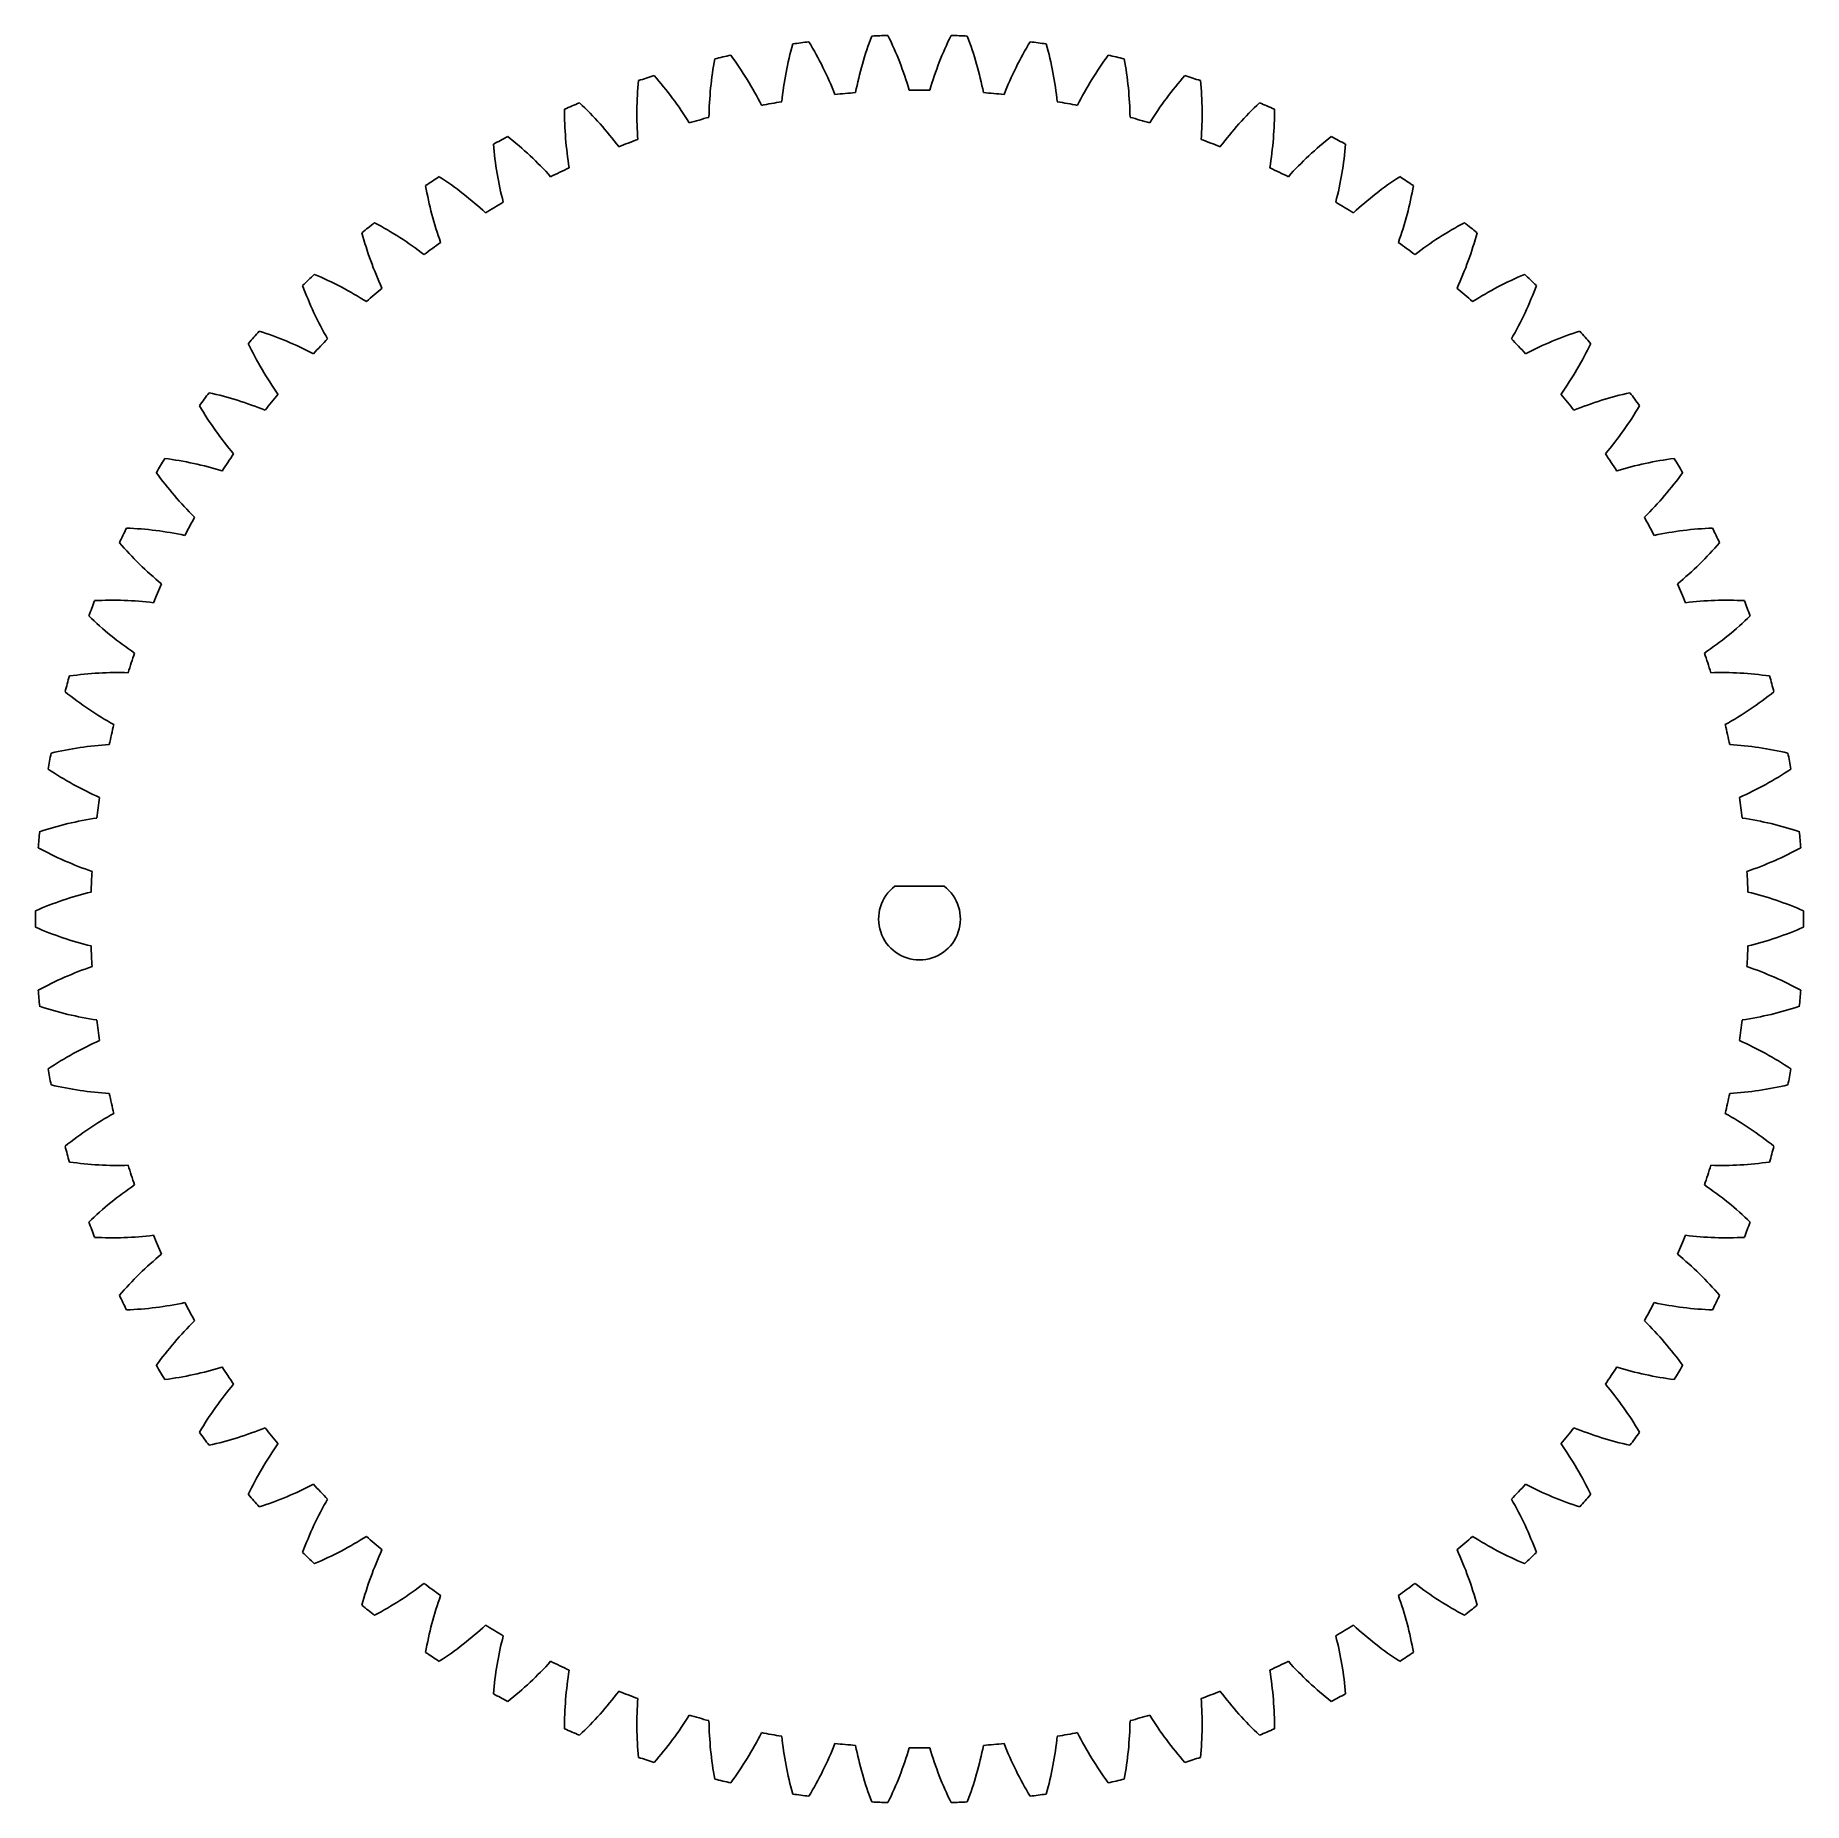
# Model space of a CAD drawing. Header units: millimetres. Extents: x -54 to 54, y -54 to 54.
import ezdxf

# ---------------------------------------------------------------- set-up
doc = ezdxf.new("R2010")
doc.units = ezdxf.units.MM

msp = doc.modelspace()

# ---------------------------------------------------------------- linework, layer by layer
at = {"color": 7, "linetype": 'Continuous', "lineweight": 25}
msp.add_line((-1.5, 2), (1.5, 2), dxfattribs=at)
for centre, radius, start, end in [((12.47, 47.73), 21, 164.223, 174.0231), ((0, 0), 54, 97.1864, 98.2422), ((-24.72, 42.7), 21, 21.4055, 31.2055), ((16.7, 46.42), 21, 159.0802, 168.8802), ((0, 0), 54, 92.0436, 93.0993), ((-20.79, 44.74), 21, 16.2626, 26.0627), ((20.79, 44.74), 21, 153.9373, 163.7374), ((0, 0), 54, 86.9007, 87.9564), ((-16.7, 46.42), 21, 11.1198, 20.9198), ((24.72, 42.7), 21, 148.7945, 158.5945), ((0, 0), 54, 81.7578, 82.8136), ((-12.47, 47.73), 21, 5.9769, 15.777), ((8.14, 48.66), 21, 169.3659, 179.1659), ((0, 0), 54, 102.3293, 103.385), ((-28.44, 40.31), 21, 26.5483, 36.3484), ((28.44, 40.31), 21, 143.6516, 153.4517), ((0, 0), 54, 76.615, 77.6707), ((-8.14, 48.66), 21, 0.8341, 10.6341), ((3.74, 49.19), 21, 174.5088, 184.3088), ((0, 0), 54, 107.4721, 108.5279), ((-31.94, 37.6), 21, 31.6912, 41.4912), ((31.94, 37.6), 21, 138.5088, 148.3088), ((0, 0), 54, 71.4721, 72.5279), ((-3.74, 49.19), 21, 355.6912, 5.4912), ((0, 0), 54, 112.615, 113.6707), ((-35.18, 34.58), 21, 36.8341, 46.6341), ((0, 0), 50.62, 99.5722, 100.9993), ((0, 0), 50.62, 94.4293, 95.8564), ((0, 0), 50.62, 89.2865, 90.7135), ((0, 0), 50.62, 84.1436, 85.5707), ((0, 0), 50.62, 79.0007, 80.4278), ((35.18, 34.58), 21, 133.3659, 143.1659), ((0, 0), 54, 66.3293, 67.385), ((-0.68, 49.33), 21, 179.6516, 189.4517), ((0, 0), 50.62, 104.715, 106.1421), ((0, 0), 50.62, 73.8579, 75.285), ((0.68, 49.33), 21, 350.5483, 0.3484), ((0, 0), 54, 117.7578, 118.8136), ((-38.14, 31.29), 21, 41.9769, 51.777), ((0, 0), 50.62, 109.8579, 111.285), ((0, 0), 50.62, 68.715, 70.1421), ((38.14, 31.29), 21, 128.223, 138.0231), ((0, 0), 54, 61.1864, 62.2422), ((-5.1, 49.07), 21, 184.7945, 194.5945), ((5.1, 49.07), 21, 345.4055, 355.2055), ((0, 0), 50.62, 115.0007, 116.4278), ((0, 0), 50.62, 63.5722, 64.9993), ((0, 0), 54, 122.9007, 123.9564), ((-9.48, 48.41), 21, 189.9373, 199.7374), ((-40.79, 27.74), 21, 47.1198, 56.9198), ((40.79, 27.74), 21, 123.0802, 132.8802), ((9.48, 48.41), 21, 340.2626, 350.0627), ((0, 0), 54, 56.0436, 57.0993), ((0, 0), 50.62, 120.1436, 121.5707), ((0, 0), 50.62, 58.4293, 59.8564), ((0, 0), 54, 128.0436, 129.0993), ((-43.12, 23.97), 21, 52.2626, 62.0627), ((43.12, 23.97), 21, 117.9373, 127.7374), ((0, 0), 54, 50.9007, 51.9564), ((-13.78, 47.37), 21, 195.0802, 204.8802), ((0, 0), 50.62, 125.2865, 126.7135), ((0, 0), 50.62, 53.2865, 54.7135), ((13.78, 47.37), 21, 335.1198, 344.9198), ((0, 0), 54, 133.1864, 134.2422), ((-45.09, 20.01), 21, 57.4055, 67.2055), ((45.09, 20.01), 21, 112.7945, 122.5945), ((0, 0), 54, 45.7578, 46.8136), ((-17.97, 45.94), 21, 200.223, 210.0231), ((0, 0), 50.62, 130.4293, 131.8564), ((0, 0), 50.62, 48.1436, 49.5707), ((17.97, 45.94), 21, 329.9769, 339.777), ((0, 0), 54, 138.3293, 139.385), ((-46.7, 15.89), 21, 62.5483, 72.3484), ((46.7, 15.89), 21, 107.6516, 117.4517), ((0, 0), 54, 40.615, 41.6707), ((-22.02, 44.15), 21, 205.3659, 215.1659), ((0, 0), 50.62, 135.5722, 136.9993), ((0, 0), 50.62, 43.0007, 44.4278), ((22.02, 44.15), 21, 324.8341, 334.6341), ((0, 0), 54, 143.4721, 144.5279), ((-25.88, 42), 21, 210.5088, 220.3088), ((-47.94, 11.64), 21, 67.6912, 77.4912), ((0, 0), 50.62, 140.715, 142.1421), ((0, 0), 50.62, 37.8579, 39.285), ((47.94, 11.64), 21, 102.5088, 112.3088), ((25.88, 42), 21, 319.6912, 329.4912), ((0, 0), 54, 35.4721, 36.5279), ((0, 0), 54, 148.615, 149.6707), ((-48.79, 7.3), 21, 72.8341, 82.6341), ((0, 0), 50.62, 145.8579, 147.285), ((0, 0), 50.62, 32.715, 34.1421), ((48.79, 7.3), 21, 97.3659, 107.1659), ((0, 0), 54, 30.3293, 31.385), ((-29.55, 39.51), 21, 215.6516, 225.4517), ((29.55, 39.51), 21, 314.5483, 324.3484), ((0, 0), 54, 153.7578, 154.8136), ((-49.25, 2.89), 21, 77.9769, 87.777), ((0, 0), 50.62, 151.0007, 152.4278), ((0, 0), 50.62, 27.5722, 28.9993), ((49.25, 2.89), 21, 92.223, 102.0231), ((0, 0), 54, 25.1864, 26.2422), ((-32.97, 36.7), 21, 220.7945, 230.5945), ((32.97, 36.7), 21, 309.4055, 319.2055), ((-49.31, -1.53), 21, 83.1198, 92.9198), ((0, 0), 50.62, 156.1436, 157.5707), ((0, 0), 50.62, 22.4293, 23.8564), ((49.31, -1.53), 21, 87.0802, 96.8802), ((0, 0), 54, 158.9007, 159.9564), ((-36.13, 33.6), 21, 225.9373, 235.7374), ((36.13, 33.6), 21, 304.2626, 314.0627), ((0, 0), 54, 20.0436, 21.0993), ((0, 0), 50.62, 161.2865, 162.7135), ((0, 0), 50.62, 17.2865, 18.7135), ((0, 0), 54, 164.0436, 165.0993), ((-48.97, -5.95), 21, 88.2626, 98.0627), ((48.97, -5.95), 21, 81.9373, 91.7374), ((0, 0), 54, 14.9007, 15.9564), ((-38.99, 30.22), 21, 231.0802, 240.8802), ((38.99, 30.22), 21, 299.1198, 308.9198), ((0, 0), 50.62, 166.4293, 167.8564), ((0, 0), 50.62, 12.1436, 13.5707), ((0, 0), 54, 169.1864, 170.2422), ((-48.24, -10.31), 21, 93.4055, 103.2055), ((48.24, -10.31), 21, 76.7945, 86.5945), ((0, 0), 54, 9.7578, 10.8136), ((-41.54, 26.61), 21, 236.223, 246.0231), ((41.54, 26.61), 21, 293.9769, 303.777), ((0, 0), 50.62, 171.5722, 172.9993), ((0, 0), 50.62, 7.0007, 8.4278), ((-47.13, -14.6), 21, 98.5483, 108.3484), ((47.13, -14.6), 21, 71.6516, 81.4517), ((0, 0), 54, 174.3293, 175.385), ((-43.76, 22.78), 21, 241.3659, 251.1659), ((43.76, 22.78), 21, 288.8341, 298.6341), ((0, 0), 54, 4.615, 5.6707), ((0, 0), 50.62, 176.715, 178.1421), ((0, 0), 50.62, 1.8579, 3.285), ((-45.63, -18.76), 21, 103.6912, 113.4912), ((0, 0), 2.5, 126.8699, 53.1301), ((45.63, -18.76), 21, 66.5088, 76.3088), ((0, 0), 54, 179.4721, 180.5279), ((0, 0), 54, 359.4721, 0.5279), ((-45.63, 18.76), 21, 246.5088, 256.3088), ((45.63, 18.76), 21, 283.6912, 293.4912), ((0, 0), 50.62, 181.8579, 183.285), ((0, 0), 50.62, 356.715, 358.1421), ((-43.76, -22.78), 21, 108.8341, 118.6341), ((43.76, -22.78), 21, 61.3659, 71.1659), ((0, 0), 54, 184.615, 185.6707), ((-47.13, 14.6), 21, 251.6516, 261.4517), ((47.13, 14.6), 21, 278.5483, 288.3484), ((0, 0), 54, 354.3293, 355.385), ((0, 0), 50.62, 187.0007, 188.4278), ((0, 0), 50.62, 351.5722, 352.9993), ((-41.54, -26.61), 21, 113.9769, 123.777), ((41.54, -26.61), 21, 56.223, 66.0231), ((0, 0), 54, 189.7578, 190.8136), ((0, 0), 54, 349.1864, 350.2422), ((-48.24, 10.31), 21, 256.7945, 266.5945), ((0, 0), 50.62, 192.1436, 193.5707), ((0, 0), 50.62, 346.4293, 347.8564), ((48.24, 10.31), 21, 273.4055, 283.2055), ((-38.99, -30.22), 21, 119.1198, 128.9198), ((38.99, -30.22), 21, 51.0802, 60.8802), ((0, 0), 54, 194.9007, 195.9564), ((0, 0), 54, 344.0436, 345.0993), ((-48.97, 5.95), 21, 261.9373, 271.7374), ((0, 0), 50.62, 197.2865, 198.7135), ((0, 0), 50.62, 341.2865, 342.7135), ((48.97, 5.95), 21, 268.2626, 278.0627), ((-36.13, -33.6), 21, 124.2626, 134.0627), ((36.13, -33.6), 21, 45.9373, 55.7374), ((0, 0), 54, 200.0436, 201.0993), ((-49.31, 1.53), 21, 267.0802, 276.8802), ((0, 0), 50.62, 202.4293, 203.8564), ((0, 0), 50.62, 336.1436, 337.5707), ((49.31, 1.53), 21, 263.1198, 272.9198), ((0, 0), 54, 338.9007, 339.9564), ((-32.97, -36.7), 21, 129.4055, 139.2055), ((32.97, -36.7), 21, 40.7945, 50.5945), ((0, 0), 54, 205.1864, 206.2422), ((-49.25, -2.89), 21, 272.223, 282.0231), ((0, 0), 50.62, 207.5722, 208.9993), ((0, 0), 50.62, 331.0007, 332.4278), ((49.25, -2.89), 21, 257.9769, 267.777), ((0, 0), 54, 333.7578, 334.8136), ((-29.55, -39.51), 21, 134.5483, 144.3484), ((29.55, -39.51), 21, 35.6516, 45.4517), ((0, 0), 54, 210.3293, 211.385), ((-48.79, -7.3), 21, 277.3659, 287.1659), ((0, 0), 50.62, 212.715, 214.1421), ((0, 0), 50.62, 325.8579, 327.285), ((48.79, -7.3), 21, 252.8341, 262.6341), ((0, 0), 54, 328.615, 329.6707), ((-25.88, -42), 21, 139.6912, 149.4912), ((25.88, -42), 21, 30.5088, 40.3088), ((-47.94, -11.64), 21, 282.5088, 292.3088), ((0, 0), 50.62, 217.8579, 219.285), ((0, 0), 50.62, 320.715, 322.1421), ((47.94, -11.64), 21, 247.6912, 257.4912), ((0, 0), 54, 215.4721, 216.5279), ((-22.02, -44.15), 21, 144.8341, 154.6341), ((22.02, -44.15), 21, 25.3659, 35.1659), ((0, 0), 54, 323.4721, 324.5279), ((-46.7, -15.89), 21, 287.6516, 297.4517), ((0, 0), 50.62, 223.0007, 224.4278), ((0, 0), 50.62, 315.5722, 316.9993), ((46.7, -15.89), 21, 242.5483, 252.3484), ((0, 0), 54, 220.615, 221.6707), ((-17.97, -45.94), 21, 149.9769, 159.777), ((17.97, -45.94), 21, 20.223, 30.0231), ((0, 0), 54, 318.3293, 319.385), ((-45.09, -20.01), 21, 292.7945, 302.5945), ((0, 0), 50.62, 228.1436, 229.5707), ((0, 0), 50.62, 310.4293, 311.8564), ((45.09, -20.01), 21, 237.4055, 247.2055), ((0, 0), 54, 225.7578, 226.8136), ((-13.78, -47.37), 21, 155.1198, 164.9198), ((13.78, -47.37), 21, 15.0802, 24.8802), ((0, 0), 54, 313.1864, 314.2422), ((-43.12, -23.97), 21, 297.9373, 307.7374), ((0, 0), 50.62, 233.2865, 234.7135), ((0, 0), 50.62, 305.2865, 306.7135), ((43.12, -23.97), 21, 232.2626, 242.0627), ((0, 0), 54, 230.9007, 231.9564), ((-9.48, -48.41), 21, 160.2626, 170.0627), ((9.48, -48.41), 21, 9.9373, 19.7374), ((0, 0), 54, 308.0436, 309.0993), ((-40.79, -27.74), 21, 303.0802, 312.8802), ((0, 0), 50.62, 238.4293, 239.8564), ((0, 0), 50.62, 300.1436, 301.5707), ((40.79, -27.74), 21, 227.1198, 236.9198), ((-5.1, -49.07), 21, 165.4055, 175.2055), ((5.1, -49.07), 21, 4.7945, 14.5945), ((0, 0), 54, 236.0436, 237.0993), ((-38.14, -31.29), 21, 308.223, 318.0231), ((0, 0), 50.62, 243.5722, 244.9993), ((0, 0), 50.62, 295.0007, 296.4278), ((38.14, -31.29), 21, 221.9769, 231.777), ((0, 0), 54, 302.9007, 303.9564), ((-0.68, -49.33), 21, 170.5483, 180.3484), ((0.68, -49.33), 21, 359.6516, 9.4517), ((0, 0), 54, 241.1864, 242.2422), ((-35.18, -34.58), 21, 313.3659, 323.1659), ((0, 0), 50.62, 248.715, 250.1421), ((0, 0), 50.62, 289.8579, 291.285), ((35.18, -34.58), 21, 216.8341, 226.6341), ((0, 0), 54, 297.7578, 298.8136), ((3.74, -49.19), 21, 175.6912, 185.4912), ((-3.74, -49.19), 21, 354.5088, 4.3088), ((0, 0), 54, 246.3293, 247.385), ((-31.94, -37.6), 21, 318.5088, 328.3088), ((0, 0), 50.62, 253.8579, 255.285), ((8.14, -48.66), 21, 180.8341, 190.6341), ((-8.14, -48.66), 21, 349.3659, 359.1659), ((0, 0), 50.62, 284.715, 286.1421), ((31.94, -37.6), 21, 211.6912, 221.4912), ((0, 0), 54, 292.615, 293.6707), ((-28.44, -40.31), 21, 323.6516, 333.4517), ((0, 0), 50.62, 259.0007, 260.4278), ((12.47, -47.73), 21, 185.9769, 195.777), ((-24.72, -42.7), 21, 328.7945, 338.5945), ((0, 0), 50.62, 264.1436, 265.5707), ((16.7, -46.42), 21, 191.1198, 200.9198), ((-20.79, -44.74), 21, 333.9373, 343.7374), ((0, 0), 50.62, 269.2865, 270.7135), ((20.79, -44.74), 21, 196.2626, 206.0627), ((-16.7, -46.42), 21, 339.0802, 348.8802), ((0, 0), 50.62, 274.4293, 275.8564), ((24.72, -42.7), 21, 201.4055, 211.2055), ((-12.47, -47.73), 21, 344.223, 354.0231), ((0, 0), 50.62, 279.5722, 280.9993), ((28.44, -40.31), 21, 206.5483, 216.3484), ((0, 0), 54, 251.4721, 252.5279), ((0, 0), 54, 287.4721, 288.5279), ((0, 0), 54, 256.615, 257.6707), ((0, 0), 54, 282.3293, 283.385), ((0, 0), 54, 261.7578, 262.8136), ((0, 0), 54, 266.9007, 267.9564), ((0, 0), 54, 272.0436, 273.0993), ((0, 0), 54, 277.1864, 278.2422)]:
    msp.add_arc(centre, radius, start, end, dxfattribs=at)

doc.saveas('drawing.dxf')
